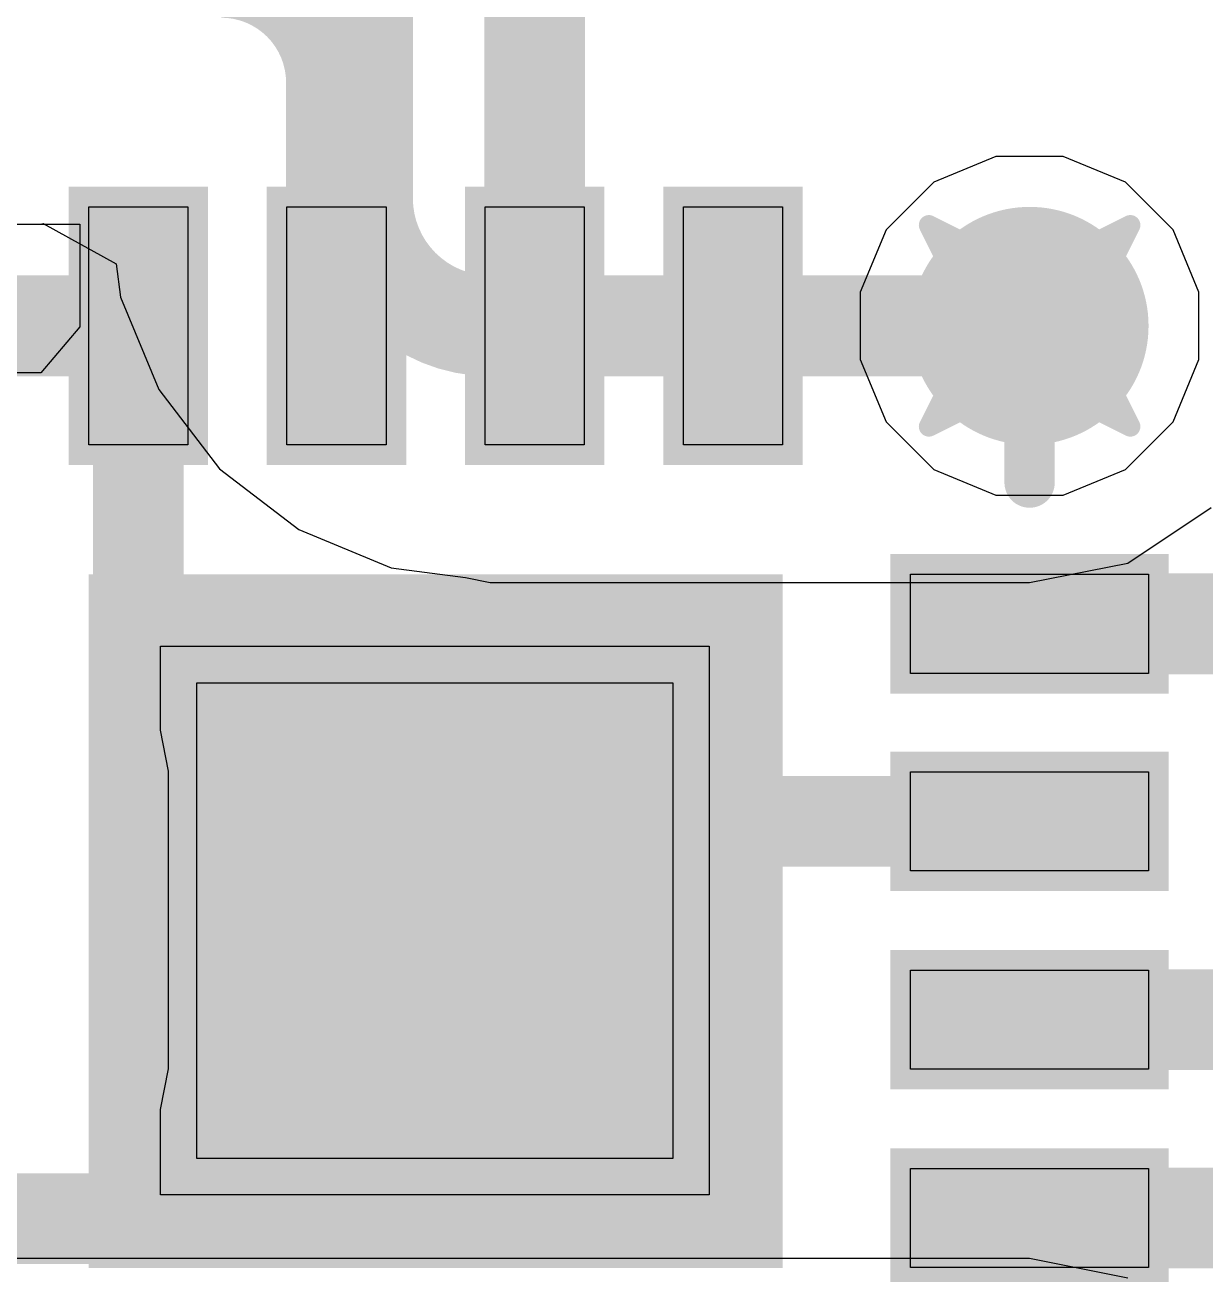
# Model space of a CAD drawing. Header units: inches. Extents: x -2 to 5376, y -4 to 5426.
# Drawn here: x 81.616 to 84.592, y 83.109 to 86.259 of the extents above; entities that cross this region are included whole.
import ezdxf

# ---------------------------------------------------------------- set-up
doc = ezdxf.new("R2010")
doc.units = ezdxf.units.IN
for name, color, linetype in [('Bottom Layer', 5, 'Continuous'), ('Drill Drawing', 1, 'Continuous'), ('Layer 1', 16, 'Continuous'), ('Layer 2', 76, 'Continuous'), ('Top Layer', 1, 'Continuous'), ('Top Overlay', 2, 'Continuous'), ('Top Paste', 8, 'Continuous'), ('Top Solder', 216, 'Continuous'), ('Via Holes', 16, 'Continuous')]:
    doc.layers.add(name, color=color, linetype=linetype)

# ---------------------------------------------------------------- blocks, each defined once
blk = doc.blocks.new('VQFN_16_3_3__26')
at = {"layer": 'Top Layer'}
for points in [[(-0.8729091, 1.7999964), (-0.6228969, 1.7999964), (-0.6228969, 1.1999976), (-0.8729091, 1.1999976)], [(-0.3730371, 1.7999964), (-0.1230249, 1.7999964), (-0.1230249, 1.1999976), (-0.3730371, 1.1999976)], [(0.1270889, 1.7999964), (0.3771011, 1.7999964), (0.3771011, 1.1999976), (0.1270889, 1.1999976)], [(0.6269608999999999, 1.7999964), (0.8769731, 1.7999964), (0.8769731, 1.1999976), (0.6269608999999999, 1.1999976)], [(1.7999964, 0.8734171), (1.7999964, 0.6234048999999998), (1.1999976, 0.6234049), (1.1999976, 0.8734171)], [(-0.7501255, 0.7498714999999999), (0.7498714999999999, 0.7498714999999999), (0.7498714999999999, -0.7501255), (-0.7501255, -0.7501255)], [(1.7999964, 0.3750690999999999), (1.7999964, 0.1250568999999999), (1.1999976, 0.1250569000000001), (1.1999976, 0.3750691)], [(1.7999964, -0.1250569000000001), (1.7999964, -0.3750691), (1.1999976, -0.3750690999999999), (1.1999976, -0.1250568999999999)], [(1.7999964, -0.6249289), (1.7999964, -0.8749410999999999), (1.1999976, -0.8749410999999999), (1.1999976, -0.6249288999999999)]]:
    blk.add_hatch(color=1, dxfattribs=at).paths.add_polyline_path(points)
at = {"layer": 'Top Solder'}
for points in [[(-0.9237091000000001, 1.8507964), (-0.5720968999999999, 1.8507964), (-0.5720968999999999, 1.1491976), (-0.9237091000000001, 1.1491976)], [(-0.4238371, 1.8507964), (-0.0722249, 1.8507964), (-0.0722249, 1.1491976), (-0.4238371, 1.1491976)], [(0.07628889999999999, 1.8507964), (0.4279011, 1.8507964), (0.4279011, 1.1491976), (0.07628889999999999, 1.1491976)], [(0.5761609, 1.8507964), (0.9277731, 1.8507964), (0.9277731, 1.1491976), (0.5761609, 1.1491976)], [(1.8507964, 0.9242171), (1.8507964, 0.5726048999999999), (1.1491976, 0.5726049000000001), (1.1491976, 0.9242171)], [(-0.8009255, 0.8006715), (0.8006715, 0.8006715), (0.8006715, -0.8009255), (-0.8009255, -0.8009255)], [(1.8507964, 0.4258690999999999), (1.8507964, 0.07425689999999993), (1.1491976, 0.07425690000000007), (1.1491976, 0.4258691000000001)], [(1.8507964, -0.07425690000000007), (1.8507964, -0.4258691000000001), (1.1491976, -0.4258690999999999), (1.1491976, -0.07425689999999993)], [(1.8507964, -0.5741289), (1.8507964, -0.9257411), (1.1491976, -0.9257411), (1.1491976, -0.5741288999999999)]]:
    blk.add_hatch(color=216, dxfattribs=at).paths.add_polyline_path(points)
at = {"layer": 'Top Overlay'}
for points in [[(1.108202, 1.4998954, 0.127, 0.127, 0), (1.5001494, 1.4998954, 0.127, 0.127, 0)], [(1.5001494, 1.1046206, 0.127, 0.127, 0), (1.5001494, 1.4998954, 0.127, 0.127, 0)]]:
    blk.add_lwpolyline(points, format="xyseb", dxfattribs=at)
for points in [[(1.076452, 1.4998954, 0.0635, 0.0635, 1), (1.139952, 1.4998954, 0.0635, 0.0635, 1)], [(1.4683994, 1.4998954, 0.0635, 0.0635, 1), (1.5318994, 1.4998954, 0.0635, 0.0635, 1)], [(1.4683994, 1.4998954, 0.0635, 0.0635, 1), (1.5318994, 1.4998954, 0.0635, 0.0635, 1)], [(1.4683994, 1.1046206, 0.0635, 0.0635, 1), (1.5318994, 1.1046206, 0.0635, 0.0635, 1)]]:
    blk.add_lwpolyline(points, format="xyseb", close=True, dxfattribs=at)
at = {"layer": 'Top Paste'}
for p, q in [((-0.8729218, 1.7999964), (-0.8729218, 1.7999964)), ((-0.8729218, 1.7999964), (-0.622935, 1.7999964)), ((-0.8729218, 1.1999976), (-0.8729218, 1.7999964)), ((-0.622935, 1.7999964), (-0.622935, 1.1999976)), ((-0.3729228, 1.7999964), (-0.3729228, 1.7999964)), ((-0.3729228, 1.7999964), (-0.122936, 1.7999964)), ((-0.3729228, 1.1999976), (-0.3729228, 1.7999964)), ((-0.122936, 1.7999964), (-0.122936, 1.1999976)), ((0.1270762, 1.8000218), (0.1270762, 1.8000218)), ((0.1270762, 1.8000218), (0.377063, 1.8000218)), ((0.1270762, 1.200023), (0.1270762, 1.8000218)), ((0.377063, 1.8000218), (0.377063, 1.200023)), ((0.6270752, 1.7999964), (0.6270752, 1.7999964)), ((0.6270752, 1.7999964), (0.8770619999999999, 1.7999964)), ((0.6270752, 1.1999976), (0.6270752, 1.7999964)), ((0.8770619999999999, 1.7999964), (0.8770619999999999, 1.1999976)), ((-0.622935, 1.1999976), (-0.8729218, 1.1999976)), ((-0.122936, 1.1999976), (-0.3729228, 1.1999976)), ((0.377063, 1.200023), (0.1270762, 1.200023)), ((0.8770619999999999, 1.1999976), (0.6270752, 1.1999976)), ((1.200023, 0.6234938), (1.200023, 0.8734806)), ((1.200023, 0.8734806), (1.8000218, 0.8734806)), ((1.8000218, 0.8734806), (1.8000218, 0.8734806)), ((1.8000218, 0.8734806), (1.8000218, 0.6234938)), ((-0.6000242, 0.5999734), (-0.6000242, 0.5999734)), ((-0.6000242, 0.5999734), (0.5999734, 0.5999734)), ((-0.6000242, -0.6000242), (-0.6000242, 0.5999734)), ((0.5999734, 0.5999734), (0.5999734, -0.6000242)), ((1.8000218, 0.6234938), (1.200023, 0.6234938)), ((1.1999976, 0.1250188), (1.1999976, 0.3750055999999999)), ((1.1999976, 0.3750055999999999), (1.7999964, 0.3750055999999999)), ((1.7999964, 0.3750055999999999), (1.7999964, 0.3750055999999999)), ((1.7999964, 0.3750055999999999), (1.7999964, 0.1250188)), ((1.7999964, 0.1250188), (1.1999976, 0.1250188)), ((1.1999976, -0.3749802), (1.1999976, -0.1249934)), ((1.1999976, -0.1249934), (1.7999964, -0.1249934)), ((1.7999964, -0.1249934), (1.7999964, -0.1249934)), ((1.7999964, -0.1249934), (1.7999964, -0.3749802)), ((1.7999964, -0.3749802), (1.1999976, -0.3749802)), ((0.5999734, -0.6000242), (-0.6000242, -0.6000242)), ((1.1999976, -0.8749792), (1.1999976, -0.6249924)), ((1.1999976, -0.6249924), (1.7999964, -0.6249924)), ((1.7999964, -0.6249924), (1.7999964, -0.6249924)), ((1.7999964, -0.6249924), (1.7999964, -0.8749792)), ((1.7999964, -0.8749792), (1.1999976, -0.8749792))]:
    blk.add_line(p, q, dxfattribs=at)

msp = doc.modelspace()

# ---------------------------------------------------------------- hatches: boundary and pattern name
at = {"layer": 'Bottom Layer'}
h = msp.add_hatch(color=5, dxfattribs=at)
edge = h.paths.add_edge_path()
edge.add_arc((84.15002473999999, 85.50002458), 0.2999994, 0, 360)
h = msp.add_hatch(color=5, dxfattribs=at)
edge = h.paths.add_edge_path()
edge.add_arc((82.27368356, 84.3760695), 0.2999994, 0, 360)
h = msp.add_hatch(color=5, dxfattribs=at)
edge = h.paths.add_edge_path()
edge.add_arc((83.02581565999999, 84.3760695), 0.2999994, 0, 360)
h = msp.add_hatch(color=5, dxfattribs=at)
edge = h.paths.add_edge_path()
edge.add_arc((82.27368356, 83.6239374), 0.2999994, 0, 360)
h = msp.add_hatch(color=5, dxfattribs=at)
edge = h.paths.add_edge_path()
edge.add_arc((83.02581565999999, 83.6239374), 0.2999994, 0, 360)
at = {"layer": 'Layer 1'}
h = msp.add_hatch(color=16, dxfattribs=at)
edge = h.paths.add_edge_path()
edge.add_arc((84.15002473999999, 85.50002458), 0.2999994, 0, 360)
h = msp.add_hatch(color=16, dxfattribs=at)
edge = h.paths.add_edge_path()
edge.add_arc((82.27368356, 84.3760695), 0.2999994, 0, 360)
h = msp.add_hatch(color=16, dxfattribs=at)
edge = h.paths.add_edge_path()
edge.add_arc((83.02581565999999, 84.3760695), 0.2999994, 0, 360)
h = msp.add_hatch(color=16, dxfattribs=at)
edge = h.paths.add_edge_path()
edge.add_arc((82.27368356, 83.6239374), 0.2999994, 0, 360)
h = msp.add_hatch(color=16, dxfattribs=at)
edge = h.paths.add_edge_path()
edge.add_arc((83.02581565999999, 83.6239374), 0.2999994, 0, 360)
at = {"layer": 'Layer 2'}
h = msp.add_hatch(color=76, dxfattribs=at)
edge = h.paths.add_edge_path()
edge.add_arc((84.15002473999999, 85.50002458), 0.2999994, 0, 360)
h = msp.add_hatch(color=76, dxfattribs=at)
edge = h.paths.add_edge_path()
edge.add_arc((82.27368356, 84.3760695), 0.2999994, 0, 360)
h = msp.add_hatch(color=76, dxfattribs=at)
edge = h.paths.add_edge_path()
edge.add_arc((83.02581565999999, 84.3760695), 0.2999994, 0, 360)
h = msp.add_hatch(color=76, dxfattribs=at)
edge = h.paths.add_edge_path()
edge.add_arc((82.27368356, 83.6239374), 0.2999994, 0, 360)
h = msp.add_hatch(color=76, dxfattribs=at)
edge = h.paths.add_edge_path()
edge.add_arc((83.02581565999999, 83.6239374), 0.2999994, 0, 360)
at = {"layer": 'Top Layer'}
h = msp.add_hatch(color=1, dxfattribs=at)
edge = h.paths.add_edge_path()
edge.add_arc((84.15002473999999, 85.50002458), 0.2999994, 0, 360)
msp.add_hatch(color=1, dxfattribs=at).paths.add_polyline_path([(81.77696624, 83.12366408), (83.52684844, 83.12366408), (83.52684844, 84.87354628), (81.77696624, 84.87354628)])
h = msp.add_hatch(color=1, dxfattribs=at)
edge = h.paths.add_edge_path()
edge.add_arc((82.27368356, 84.3760695), 0.2999994, 0, 360)
h = msp.add_hatch(color=1, dxfattribs=at)
edge = h.paths.add_edge_path()
edge.add_arc((83.02581565999999, 84.3760695), 0.2999994, 0, 360)
h = msp.add_hatch(color=1, dxfattribs=at)
edge = h.paths.add_edge_path()
edge.add_arc((82.27368356, 83.6239374), 0.2999994, 0, 360)
h = msp.add_hatch(color=1, dxfattribs=at)
edge = h.paths.add_edge_path()
edge.add_arc((83.02581565999999, 83.6239374), 0.2999994, 0, 360)
at = {"layer": 'Via Holes'}
h = msp.add_hatch(color=7, dxfattribs=at)
edge = h.paths.add_edge_path()
edge.add_arc((84.15002473999999, 85.50002458), 0.1499997, 0, 360)
h = msp.add_hatch(color=7, dxfattribs=at)
edge = h.paths.add_edge_path()
edge.add_arc((82.27368356, 84.3760695), 0.1499997, 0, 360)
h = msp.add_hatch(color=7, dxfattribs=at)
edge = h.paths.add_edge_path()
edge.add_arc((83.02581565999999, 84.3760695), 0.1499997, 0, 360)
h = msp.add_hatch(color=7, dxfattribs=at)
edge = h.paths.add_edge_path()
edge.add_arc((82.27368356, 83.6239374), 0.1499997, 0, 360)
h = msp.add_hatch(color=7, dxfattribs=at)
edge = h.paths.add_edge_path()
edge.add_arc((83.02581565999999, 83.6239374), 0.1499997, 0, 360)

# ---------------------------------------------------------------- linework, layer by layer
at = {"layer": 'Bottom Layer'}
for p, q in [((81.14987833999999, 85.75671444), (81.65564314, 85.75671444)), ((81.65564314, 85.75671444), (81.66198806, 85.75797682)), ((81.66198806, 85.75797682), (81.84606693999999, 85.65658255999999)), ((81.84606693999999, 85.65658255999999), (81.85719467999999, 85.5720666)), ((81.85719467999999, 85.5720666), (81.95360545999999, 85.33930607999999)), ((81.95360545999999, 85.33930607999999), (82.10697574, 85.13943348)), ((82.10697574, 85.13943348), (82.30685088, 84.9860632)), ((84.39778903999999, 84.90186727999999), (84.60783434, 85.04221498)), ((82.30685088, 84.9860632), (82.53960885999999, 84.88965242)), ((84.15002473999999, 84.85258366), (84.39778903999999, 84.90186727999999)), ((82.53960885999999, 84.88965242), (82.7271904, 84.864956)), ((82.7271904, 84.864956), (82.78938992, 84.85258366)), ((82.78938992, 84.85258366), (84.15002473999999, 84.85258366)), ((84.15002473999999, 83.1474715), (73.6143562, 83.1474715)), ((84.39778903999999, 83.09818788), (84.15002473999999, 83.1474715))]:
    msp.add_line(p, q, dxfattribs=at)
for points in [[(82.46756684, 85.82184765999999, 0.254, 0.254, 0), (82.46756684, 88.79720112, 0.254, 0.254, 0)], [(82.78938992, 85.50002458, 0.254, 0.254, -0.4142135623730951), (82.46756684, 85.82184765999999, 0.254, 0.254, 0)], [(82.78938992, 85.50002458, 0.254, 0.254, 0), (84.15002473999999, 85.50002458, 0.254, 0.254, 0)]]:
    msp.add_lwpolyline(points, format="xyseb", dxfattribs=at)
for points in [[(82.40406684, 85.82184765999999, 0.127, 0.127, 1), (82.53106684, 85.82184765999999, 0.127, 0.127, 1)], [(82.40406684, 85.82184765999999, 0.127, 0.127, 1), (82.53106684, 85.82184765999999, 0.127, 0.127, 1)], [(82.72588992, 85.50002458, 0.127, 0.127, 1), (82.85288992, 85.50002458, 0.127, 0.127, 1)], [(82.72588992, 85.50002458, 0.127, 0.127, 1), (82.85288992, 85.50002458, 0.127, 0.127, 1)], [(84.08652474, 85.50002458, 0.127, 0.127, 1), (84.21352474, 85.50002458, 0.127, 0.127, 1)]]:
    msp.add_lwpolyline(points, format="xyseb", close=True, dxfattribs=at)
at = {"layer": 'Drill Drawing'}
for points in [[(83.89602474, 85.75402457999999, 0.0508, 0.0508, 0), (84.15002473999999, 85.62702458, 0.0508, 0.0508, 0)], [(83.89602474, 85.75402457999999, 0.0508, 0.0508, 0), (84.02302474, 85.50002458, 0.0508, 0.0508, 0)], [(84.15002473999999, 85.62702458, 0.0508, 0.0508, 0), (84.40402474, 85.75402457999999, 0.0508, 0.0508, 0)], [(84.27702473999999, 85.50002458, 0.0508, 0.0508, 0), (84.40402474, 85.75402457999999, 0.0508, 0.0508, 0)], [(83.99762473999999, 85.65242457999999, 0.0508, 0.0508, 0), (84.15002473999999, 85.57622457999999, 0.0508, 0.0508, 0)], [(83.99762473999999, 85.65242457999999, 0.0508, 0.0508, 0), (84.07382473999999, 85.50002458, 0.0508, 0.0508, 0)], [(84.15002473999999, 85.57622457999999, 0.0508, 0.0508, 0), (84.30242473999999, 85.65242457999999, 0.0508, 0.0508, 0)], [(84.22622473999999, 85.50002458, 0.0508, 0.0508, 0), (84.30242473999999, 85.65242457999999, 0.0508, 0.0508, 0)], [(83.89602474, 85.24602458, 0.0508, 0.0508, 0), (84.02302474, 85.50002458, 0.0508, 0.0508, 0)], [(83.99762473999999, 85.34762457999999, 0.0508, 0.0508, 0), (84.07382473999999, 85.50002458, 0.0508, 0.0508, 0)], [(84.22622473999999, 85.50002458, 0.0508, 0.0508, 0), (84.30242473999999, 85.34762457999999, 0.0508, 0.0508, 0)], [(84.27702473999999, 85.50002458, 0.0508, 0.0508, 0), (84.40402474, 85.24602458, 0.0508, 0.0508, 0)], [(83.99762473999999, 85.34762457999999, 0.0508, 0.0508, 0), (84.15002473999999, 85.42382458, 0.0508, 0.0508, 0)], [(84.15002473999999, 85.42382458, 0.0508, 0.0508, 0), (84.30242473999999, 85.34762457999999, 0.0508, 0.0508, 0)], [(83.89602474, 85.24602458, 0.0508, 0.0508, 0), (84.15002473999999, 85.37302457999999, 0.0508, 0.0508, 0)], [(84.15002473999999, 85.37302457999999, 0.0508, 0.0508, 0), (84.40402474, 85.24602458, 0.0508, 0.0508, 0)], [(82.01968355999999, 84.63006949999999, 0.0508, 0.0508, 0), (82.27368356, 84.5030695, 0.0508, 0.0508, 0)], [(82.01968355999999, 84.63006949999999, 0.0508, 0.0508, 0), (82.14668355999999, 84.3760695, 0.0508, 0.0508, 0)], [(82.27368356, 84.5030695, 0.0508, 0.0508, 0), (82.52768356, 84.63006949999999, 0.0508, 0.0508, 0)], [(82.40068355999999, 84.3760695, 0.0508, 0.0508, 0), (82.52768356, 84.63006949999999, 0.0508, 0.0508, 0)], [(82.77181566, 84.63006949999999, 0.0508, 0.0508, 0), (83.02581565999999, 84.5030695, 0.0508, 0.0508, 0)], [(82.77181566, 84.63006949999999, 0.0508, 0.0508, 0), (82.89881566, 84.3760695, 0.0508, 0.0508, 0)], [(83.02581565999999, 84.5030695, 0.0508, 0.0508, 0), (83.27981566, 84.63006949999999, 0.0508, 0.0508, 0)], [(83.15281566, 84.3760695, 0.0508, 0.0508, 0), (83.27981566, 84.63006949999999, 0.0508, 0.0508, 0)], [(82.12128356, 84.5284695, 0.0508, 0.0508, 0), (82.27368356, 84.45226949999999, 0.0508, 0.0508, 0)], [(82.12128356, 84.5284695, 0.0508, 0.0508, 0), (82.19748356, 84.3760695, 0.0508, 0.0508, 0)], [(82.27368356, 84.45226949999999, 0.0508, 0.0508, 0), (82.42608356, 84.5284695, 0.0508, 0.0508, 0)], [(82.34988356, 84.3760695, 0.0508, 0.0508, 0), (82.42608356, 84.5284695, 0.0508, 0.0508, 0)], [(82.87341565999999, 84.5284695, 0.0508, 0.0508, 0), (83.02581565999999, 84.45226949999999, 0.0508, 0.0508, 0)], [(82.87341565999999, 84.5284695, 0.0508, 0.0508, 0), (82.94961566, 84.3760695, 0.0508, 0.0508, 0)], [(83.02581565999999, 84.45226949999999, 0.0508, 0.0508, 0), (83.17821565999999, 84.5284695, 0.0508, 0.0508, 0)], [(83.10201565999999, 84.3760695, 0.0508, 0.0508, 0), (83.17821565999999, 84.5284695, 0.0508, 0.0508, 0)], [(82.01968355999999, 84.1220695, 0.0508, 0.0508, 0), (82.14668355999999, 84.3760695, 0.0508, 0.0508, 0)], [(82.12128356, 84.2236695, 0.0508, 0.0508, 0), (82.19748356, 84.3760695, 0.0508, 0.0508, 0)], [(82.34988356, 84.3760695, 0.0508, 0.0508, 0), (82.42608356, 84.2236695, 0.0508, 0.0508, 0)], [(82.40068355999999, 84.3760695, 0.0508, 0.0508, 0), (82.52768356, 84.1220695, 0.0508, 0.0508, 0)], [(82.77181566, 84.1220695, 0.0508, 0.0508, 0), (82.89881566, 84.3760695, 0.0508, 0.0508, 0)], [(82.87341565999999, 84.2236695, 0.0508, 0.0508, 0), (82.94961566, 84.3760695, 0.0508, 0.0508, 0)], [(83.10201565999999, 84.3760695, 0.0508, 0.0508, 0), (83.17821565999999, 84.2236695, 0.0508, 0.0508, 0)], [(83.15281566, 84.3760695, 0.0508, 0.0508, 0), (83.27981566, 84.1220695, 0.0508, 0.0508, 0)], [(82.12128356, 84.2236695, 0.0508, 0.0508, 0), (82.27368356, 84.2998695, 0.0508, 0.0508, 0)], [(82.27368356, 84.2998695, 0.0508, 0.0508, 0), (82.42608356, 84.2236695, 0.0508, 0.0508, 0)], [(82.87341565999999, 84.2236695, 0.0508, 0.0508, 0), (83.02581565999999, 84.2998695, 0.0508, 0.0508, 0)], [(83.02581565999999, 84.2998695, 0.0508, 0.0508, 0), (83.17821565999999, 84.2236695, 0.0508, 0.0508, 0)], [(82.01968355999999, 84.1220695, 0.0508, 0.0508, 0), (82.27368356, 84.24906949999999, 0.0508, 0.0508, 0)], [(82.27368356, 84.24906949999999, 0.0508, 0.0508, 0), (82.52768356, 84.1220695, 0.0508, 0.0508, 0)], [(82.77181566, 84.1220695, 0.0508, 0.0508, 0), (83.02581565999999, 84.24906949999999, 0.0508, 0.0508, 0)], [(83.02581565999999, 84.24906949999999, 0.0508, 0.0508, 0), (83.27981566, 84.1220695, 0.0508, 0.0508, 0)], [(82.01968355999999, 83.8779374, 0.0508, 0.0508, 0), (82.27368356, 83.7509374, 0.0508, 0.0508, 0)], [(82.01968355999999, 83.8779374, 0.0508, 0.0508, 0), (82.14668355999999, 83.6239374, 0.0508, 0.0508, 0)], [(82.27368356, 83.7509374, 0.0508, 0.0508, 0), (82.52768356, 83.8779374, 0.0508, 0.0508, 0)], [(82.40068355999999, 83.6239374, 0.0508, 0.0508, 0), (82.52768356, 83.8779374, 0.0508, 0.0508, 0)], [(82.77181566, 83.8779374, 0.0508, 0.0508, 0), (83.02581565999999, 83.7509374, 0.0508, 0.0508, 0)], [(82.77181566, 83.8779374, 0.0508, 0.0508, 0), (82.89881566, 83.6239374, 0.0508, 0.0508, 0)], [(83.02581565999999, 83.7509374, 0.0508, 0.0508, 0), (83.27981566, 83.8779374, 0.0508, 0.0508, 0)], [(83.15281566, 83.6239374, 0.0508, 0.0508, 0), (83.27981566, 83.8779374, 0.0508, 0.0508, 0)], [(82.12128356, 83.77633739999999, 0.0508, 0.0508, 0), (82.27368356, 83.7001374, 0.0508, 0.0508, 0)], [(82.12128356, 83.77633739999999, 0.0508, 0.0508, 0), (82.19748356, 83.6239374, 0.0508, 0.0508, 0)], [(82.27368356, 83.7001374, 0.0508, 0.0508, 0), (82.42608356, 83.77633739999999, 0.0508, 0.0508, 0)], [(82.34988356, 83.6239374, 0.0508, 0.0508, 0), (82.42608356, 83.77633739999999, 0.0508, 0.0508, 0)], [(82.87341565999999, 83.77633739999999, 0.0508, 0.0508, 0), (83.02581565999999, 83.7001374, 0.0508, 0.0508, 0)], [(82.87341565999999, 83.77633739999999, 0.0508, 0.0508, 0), (82.94961566, 83.6239374, 0.0508, 0.0508, 0)], [(83.02581565999999, 83.7001374, 0.0508, 0.0508, 0), (83.17821565999999, 83.77633739999999, 0.0508, 0.0508, 0)], [(83.10201565999999, 83.6239374, 0.0508, 0.0508, 0), (83.17821565999999, 83.77633739999999, 0.0508, 0.0508, 0)], [(82.01968355999999, 83.36993739999998, 0.0508, 0.0508, 0), (82.14668355999999, 83.6239374, 0.0508, 0.0508, 0)], [(82.12128356, 83.47153739999999, 0.0508, 0.0508, 0), (82.19748356, 83.6239374, 0.0508, 0.0508, 0)], [(82.34988356, 83.6239374, 0.0508, 0.0508, 0), (82.42608356, 83.47153739999999, 0.0508, 0.0508, 0)], [(82.40068355999999, 83.6239374, 0.0508, 0.0508, 0), (82.52768356, 83.36993739999998, 0.0508, 0.0508, 0)], [(82.77181566, 83.36993739999998, 0.0508, 0.0508, 0), (82.89881566, 83.6239374, 0.0508, 0.0508, 0)], [(82.87341565999999, 83.47153739999999, 0.0508, 0.0508, 0), (82.94961566, 83.6239374, 0.0508, 0.0508, 0)], [(83.10201565999999, 83.6239374, 0.0508, 0.0508, 0), (83.17821565999999, 83.47153739999999, 0.0508, 0.0508, 0)], [(83.15281566, 83.6239374, 0.0508, 0.0508, 0), (83.27981566, 83.36993739999998, 0.0508, 0.0508, 0)], [(82.12128356, 83.47153739999999, 0.0508, 0.0508, 0), (82.27368356, 83.54773739999999, 0.0508, 0.0508, 0)], [(82.27368356, 83.54773739999999, 0.0508, 0.0508, 0), (82.42608356, 83.47153739999999, 0.0508, 0.0508, 0)], [(82.87341565999999, 83.47153739999999, 0.0508, 0.0508, 0), (83.02581565999999, 83.54773739999999, 0.0508, 0.0508, 0)], [(83.02581565999999, 83.54773739999999, 0.0508, 0.0508, 0), (83.17821565999999, 83.47153739999999, 0.0508, 0.0508, 0)], [(82.01968355999999, 83.36993739999998, 0.0508, 0.0508, 0), (82.27368356, 83.4969374, 0.0508, 0.0508, 0)], [(82.27368356, 83.4969374, 0.0508, 0.0508, 0), (82.52768356, 83.36993739999998, 0.0508, 0.0508, 0)], [(82.77181566, 83.36993739999998, 0.0508, 0.0508, 0), (83.02581565999999, 83.4969374, 0.0508, 0.0508, 0)], [(83.02581565999999, 83.4969374, 0.0508, 0.0508, 0), (83.27981566, 83.36993739999998, 0.0508, 0.0508, 0)]]:
    msp.add_lwpolyline(points, format="xyseb", dxfattribs=at)
for points in [[(83.88332473999999, 85.75402457999999, 0.0254, 0.0254, 1), (83.90872474, 85.75402457999999, 0.0254, 0.0254, 1)], [(83.88332473999999, 85.75402457999999, 0.0254, 0.0254, 1), (83.90872474, 85.75402457999999, 0.0254, 0.0254, 1)], [(84.39132474, 85.75402457999999, 0.0254, 0.0254, 1), (84.41672473999999, 85.75402457999999, 0.0254, 0.0254, 1)], [(84.39132474, 85.75402457999999, 0.0254, 0.0254, 1), (84.41672473999999, 85.75402457999999, 0.0254, 0.0254, 1)], [(83.98492474, 85.65242457999999, 0.0254, 0.0254, 1), (84.01032473999999, 85.65242457999999, 0.0254, 0.0254, 1)], [(83.98492474, 85.65242457999999, 0.0254, 0.0254, 1), (84.01032473999999, 85.65242457999999, 0.0254, 0.0254, 1)], [(84.13732474, 85.62702458, 0.0254, 0.0254, 1), (84.16272474, 85.62702458, 0.0254, 0.0254, 1)], [(84.13732474, 85.62702458, 0.0254, 0.0254, 1), (84.16272474, 85.62702458, 0.0254, 0.0254, 1)], [(84.28972474, 85.65242457999999, 0.0254, 0.0254, 1), (84.31512473999999, 85.65242457999999, 0.0254, 0.0254, 1)], [(84.28972474, 85.65242457999999, 0.0254, 0.0254, 1), (84.31512473999999, 85.65242457999999, 0.0254, 0.0254, 1)], [(84.13732474, 85.57622457999999, 0.0254, 0.0254, 1), (84.16272474, 85.57622457999999, 0.0254, 0.0254, 1)], [(84.13732474, 85.57622457999999, 0.0254, 0.0254, 1), (84.16272474, 85.57622457999999, 0.0254, 0.0254, 1)], [(84.01032473999999, 85.50002458, 0.0254, 0.0254, 1), (84.03572474, 85.50002458, 0.0254, 0.0254, 1)], [(84.01032473999999, 85.50002458, 0.0254, 0.0254, 1), (84.03572474, 85.50002458, 0.0254, 0.0254, 1)], [(84.06112474, 85.50002458, 0.0254, 0.0254, 1), (84.08652474, 85.50002458, 0.0254, 0.0254, 1)], [(84.06112474, 85.50002458, 0.0254, 0.0254, 1), (84.08652474, 85.50002458, 0.0254, 0.0254, 1)], [(84.21352474, 85.50002458, 0.0254, 0.0254, 1), (84.23892474, 85.50002458, 0.0254, 0.0254, 1)], [(84.21352474, 85.50002458, 0.0254, 0.0254, 1), (84.23892474, 85.50002458, 0.0254, 0.0254, 1)], [(84.26432473999999, 85.50002458, 0.0254, 0.0254, 1), (84.28972474, 85.50002458, 0.0254, 0.0254, 1)], [(84.26432473999999, 85.50002458, 0.0254, 0.0254, 1), (84.28972474, 85.50002458, 0.0254, 0.0254, 1)], [(84.13732474, 85.42382458, 0.0254, 0.0254, 1), (84.16272474, 85.42382458, 0.0254, 0.0254, 1)], [(84.13732474, 85.42382458, 0.0254, 0.0254, 1), (84.16272474, 85.42382458, 0.0254, 0.0254, 1)], [(83.98492474, 85.34762457999999, 0.0254, 0.0254, 1), (84.01032473999999, 85.34762457999999, 0.0254, 0.0254, 1)], [(83.98492474, 85.34762457999999, 0.0254, 0.0254, 1), (84.01032473999999, 85.34762457999999, 0.0254, 0.0254, 1)], [(84.13732474, 85.37302457999999, 0.0254, 0.0254, 1), (84.16272474, 85.37302457999999, 0.0254, 0.0254, 1)], [(84.13732474, 85.37302457999999, 0.0254, 0.0254, 1), (84.16272474, 85.37302457999999, 0.0254, 0.0254, 1)], [(84.28972474, 85.34762457999999, 0.0254, 0.0254, 1), (84.31512473999999, 85.34762457999999, 0.0254, 0.0254, 1)], [(84.28972474, 85.34762457999999, 0.0254, 0.0254, 1), (84.31512473999999, 85.34762457999999, 0.0254, 0.0254, 1)], [(83.88332473999999, 85.24602458, 0.0254, 0.0254, 1), (83.90872474, 85.24602458, 0.0254, 0.0254, 1)], [(83.88332473999999, 85.24602458, 0.0254, 0.0254, 1), (83.90872474, 85.24602458, 0.0254, 0.0254, 1)], [(84.39132474, 85.24602458, 0.0254, 0.0254, 1), (84.41672473999999, 85.24602458, 0.0254, 0.0254, 1)], [(84.39132474, 85.24602458, 0.0254, 0.0254, 1), (84.41672473999999, 85.24602458, 0.0254, 0.0254, 1)], [(82.00698356, 84.63006949999999, 0.0254, 0.0254, 1), (82.03238356, 84.63006949999999, 0.0254, 0.0254, 1)], [(82.00698356, 84.63006949999999, 0.0254, 0.0254, 1), (82.03238356, 84.63006949999999, 0.0254, 0.0254, 1)], [(82.51498356, 84.63006949999999, 0.0254, 0.0254, 1), (82.54038356, 84.63006949999999, 0.0254, 0.0254, 1)], [(82.51498356, 84.63006949999999, 0.0254, 0.0254, 1), (82.54038356, 84.63006949999999, 0.0254, 0.0254, 1)], [(82.75911565999999, 84.63006949999999, 0.0254, 0.0254, 1), (82.78451566, 84.63006949999999, 0.0254, 0.0254, 1)], [(82.75911565999999, 84.63006949999999, 0.0254, 0.0254, 1), (82.78451566, 84.63006949999999, 0.0254, 0.0254, 1)], [(83.26711565999999, 84.63006949999999, 0.0254, 0.0254, 1), (83.29251565999999, 84.63006949999999, 0.0254, 0.0254, 1)], [(83.26711565999999, 84.63006949999999, 0.0254, 0.0254, 1), (83.29251565999999, 84.63006949999999, 0.0254, 0.0254, 1)], [(82.10858356, 84.5284695, 0.0254, 0.0254, 1), (82.13398356, 84.5284695, 0.0254, 0.0254, 1)], [(82.10858356, 84.5284695, 0.0254, 0.0254, 1), (82.13398356, 84.5284695, 0.0254, 0.0254, 1)], [(82.41338356, 84.5284695, 0.0254, 0.0254, 1), (82.43878356, 84.5284695, 0.0254, 0.0254, 1)], [(82.41338356, 84.5284695, 0.0254, 0.0254, 1), (82.43878356, 84.5284695, 0.0254, 0.0254, 1)], [(82.86071566, 84.5284695, 0.0254, 0.0254, 1), (82.88611566, 84.5284695, 0.0254, 0.0254, 1)], [(82.86071566, 84.5284695, 0.0254, 0.0254, 1), (82.88611566, 84.5284695, 0.0254, 0.0254, 1)], [(83.16551566, 84.5284695, 0.0254, 0.0254, 1), (83.19091565999999, 84.5284695, 0.0254, 0.0254, 1)], [(83.16551566, 84.5284695, 0.0254, 0.0254, 1), (83.19091565999999, 84.5284695, 0.0254, 0.0254, 1)], [(82.26098356, 84.5030695, 0.0254, 0.0254, 1), (82.28638355999999, 84.5030695, 0.0254, 0.0254, 1)], [(82.26098356, 84.5030695, 0.0254, 0.0254, 1), (82.28638355999999, 84.5030695, 0.0254, 0.0254, 1)], [(83.01311566, 84.5030695, 0.0254, 0.0254, 1), (83.03851566, 84.5030695, 0.0254, 0.0254, 1)], [(83.01311566, 84.5030695, 0.0254, 0.0254, 1), (83.03851566, 84.5030695, 0.0254, 0.0254, 1)], [(82.26098356, 84.45226949999999, 0.0254, 0.0254, 1), (82.28638355999999, 84.45226949999999, 0.0254, 0.0254, 1)], [(82.26098356, 84.45226949999999, 0.0254, 0.0254, 1), (82.28638355999999, 84.45226949999999, 0.0254, 0.0254, 1)], [(83.01311566, 84.45226949999999, 0.0254, 0.0254, 1), (83.03851566, 84.45226949999999, 0.0254, 0.0254, 1)], [(83.01311566, 84.45226949999999, 0.0254, 0.0254, 1), (83.03851566, 84.45226949999999, 0.0254, 0.0254, 1)], [(82.13398356, 84.3760695, 0.0254, 0.0254, 1), (82.15938356, 84.3760695, 0.0254, 0.0254, 1)], [(82.13398356, 84.3760695, 0.0254, 0.0254, 1), (82.15938356, 84.3760695, 0.0254, 0.0254, 1)], [(82.18478355999999, 84.3760695, 0.0254, 0.0254, 1), (82.21018356, 84.3760695, 0.0254, 0.0254, 1)], [(82.18478355999999, 84.3760695, 0.0254, 0.0254, 1), (82.21018356, 84.3760695, 0.0254, 0.0254, 1)], [(82.33718356, 84.3760695, 0.0254, 0.0254, 1), (82.36258355999999, 84.3760695, 0.0254, 0.0254, 1)], [(82.33718356, 84.3760695, 0.0254, 0.0254, 1), (82.36258355999999, 84.3760695, 0.0254, 0.0254, 1)], [(82.38798356, 84.3760695, 0.0254, 0.0254, 1), (82.41338356, 84.3760695, 0.0254, 0.0254, 1)], [(82.38798356, 84.3760695, 0.0254, 0.0254, 1), (82.41338356, 84.3760695, 0.0254, 0.0254, 1)], [(82.88611566, 84.3760695, 0.0254, 0.0254, 1), (82.91151565999999, 84.3760695, 0.0254, 0.0254, 1)], [(82.88611566, 84.3760695, 0.0254, 0.0254, 1), (82.91151565999999, 84.3760695, 0.0254, 0.0254, 1)], [(82.93691566, 84.3760695, 0.0254, 0.0254, 1), (82.96231565999999, 84.3760695, 0.0254, 0.0254, 1)], [(82.93691566, 84.3760695, 0.0254, 0.0254, 1), (82.96231565999999, 84.3760695, 0.0254, 0.0254, 1)], [(83.08931566, 84.3760695, 0.0254, 0.0254, 1), (83.11471566, 84.3760695, 0.0254, 0.0254, 1)], [(83.08931566, 84.3760695, 0.0254, 0.0254, 1), (83.11471566, 84.3760695, 0.0254, 0.0254, 1)], [(83.14011565999999, 84.3760695, 0.0254, 0.0254, 1), (83.16551566, 84.3760695, 0.0254, 0.0254, 1)], [(83.14011565999999, 84.3760695, 0.0254, 0.0254, 1), (83.16551566, 84.3760695, 0.0254, 0.0254, 1)], [(82.26098356, 84.2998695, 0.0254, 0.0254, 1), (82.28638355999999, 84.2998695, 0.0254, 0.0254, 1)], [(82.26098356, 84.2998695, 0.0254, 0.0254, 1), (82.28638355999999, 84.2998695, 0.0254, 0.0254, 1)], [(83.01311566, 84.2998695, 0.0254, 0.0254, 1), (83.03851566, 84.2998695, 0.0254, 0.0254, 1)], [(83.01311566, 84.2998695, 0.0254, 0.0254, 1), (83.03851566, 84.2998695, 0.0254, 0.0254, 1)], [(82.26098356, 84.24906949999999, 0.0254, 0.0254, 1), (82.28638355999999, 84.24906949999999, 0.0254, 0.0254, 1)], [(82.26098356, 84.24906949999999, 0.0254, 0.0254, 1), (82.28638355999999, 84.24906949999999, 0.0254, 0.0254, 1)], [(83.01311566, 84.24906949999999, 0.0254, 0.0254, 1), (83.03851566, 84.24906949999999, 0.0254, 0.0254, 1)], [(83.01311566, 84.24906949999999, 0.0254, 0.0254, 1), (83.03851566, 84.24906949999999, 0.0254, 0.0254, 1)], [(82.10858356, 84.2236695, 0.0254, 0.0254, 1), (82.13398356, 84.2236695, 0.0254, 0.0254, 1)], [(82.10858356, 84.2236695, 0.0254, 0.0254, 1), (82.13398356, 84.2236695, 0.0254, 0.0254, 1)], [(82.41338356, 84.2236695, 0.0254, 0.0254, 1), (82.43878356, 84.2236695, 0.0254, 0.0254, 1)], [(82.41338356, 84.2236695, 0.0254, 0.0254, 1), (82.43878356, 84.2236695, 0.0254, 0.0254, 1)], [(82.86071566, 84.2236695, 0.0254, 0.0254, 1), (82.88611566, 84.2236695, 0.0254, 0.0254, 1)], [(82.86071566, 84.2236695, 0.0254, 0.0254, 1), (82.88611566, 84.2236695, 0.0254, 0.0254, 1)], [(83.16551566, 84.2236695, 0.0254, 0.0254, 1), (83.19091565999999, 84.2236695, 0.0254, 0.0254, 1)], [(83.16551566, 84.2236695, 0.0254, 0.0254, 1), (83.19091565999999, 84.2236695, 0.0254, 0.0254, 1)], [(82.00698356, 84.1220695, 0.0254, 0.0254, 1), (82.03238356, 84.1220695, 0.0254, 0.0254, 1)], [(82.00698356, 84.1220695, 0.0254, 0.0254, 1), (82.03238356, 84.1220695, 0.0254, 0.0254, 1)], [(82.51498356, 84.1220695, 0.0254, 0.0254, 1), (82.54038356, 84.1220695, 0.0254, 0.0254, 1)], [(82.51498356, 84.1220695, 0.0254, 0.0254, 1), (82.54038356, 84.1220695, 0.0254, 0.0254, 1)], [(82.75911565999999, 84.1220695, 0.0254, 0.0254, 1), (82.78451566, 84.1220695, 0.0254, 0.0254, 1)], [(82.75911565999999, 84.1220695, 0.0254, 0.0254, 1), (82.78451566, 84.1220695, 0.0254, 0.0254, 1)], [(83.26711565999999, 84.1220695, 0.0254, 0.0254, 1), (83.29251565999999, 84.1220695, 0.0254, 0.0254, 1)], [(83.26711565999999, 84.1220695, 0.0254, 0.0254, 1), (83.29251565999999, 84.1220695, 0.0254, 0.0254, 1)], [(82.00698356, 83.8779374, 0.0254, 0.0254, 1), (82.03238356, 83.8779374, 0.0254, 0.0254, 1)], [(82.00698356, 83.8779374, 0.0254, 0.0254, 1), (82.03238356, 83.8779374, 0.0254, 0.0254, 1)], [(82.51498356, 83.8779374, 0.0254, 0.0254, 1), (82.54038356, 83.8779374, 0.0254, 0.0254, 1)], [(82.51498356, 83.8779374, 0.0254, 0.0254, 1), (82.54038356, 83.8779374, 0.0254, 0.0254, 1)], [(82.75911565999999, 83.8779374, 0.0254, 0.0254, 1), (82.78451566, 83.8779374, 0.0254, 0.0254, 1)], [(82.75911565999999, 83.8779374, 0.0254, 0.0254, 1), (82.78451566, 83.8779374, 0.0254, 0.0254, 1)], [(83.26711565999999, 83.8779374, 0.0254, 0.0254, 1), (83.29251565999999, 83.8779374, 0.0254, 0.0254, 1)], [(83.26711565999999, 83.8779374, 0.0254, 0.0254, 1), (83.29251565999999, 83.8779374, 0.0254, 0.0254, 1)], [(82.10858356, 83.77633739999999, 0.0254, 0.0254, 1), (82.13398356, 83.77633739999999, 0.0254, 0.0254, 1)], [(82.10858356, 83.77633739999999, 0.0254, 0.0254, 1), (82.13398356, 83.77633739999999, 0.0254, 0.0254, 1)], [(82.41338356, 83.77633739999999, 0.0254, 0.0254, 1), (82.43878356, 83.77633739999999, 0.0254, 0.0254, 1)], [(82.41338356, 83.77633739999999, 0.0254, 0.0254, 1), (82.43878356, 83.77633739999999, 0.0254, 0.0254, 1)], [(82.86071566, 83.77633739999999, 0.0254, 0.0254, 1), (82.88611566, 83.77633739999999, 0.0254, 0.0254, 1)], [(82.86071566, 83.77633739999999, 0.0254, 0.0254, 1), (82.88611566, 83.77633739999999, 0.0254, 0.0254, 1)], [(83.16551566, 83.77633739999999, 0.0254, 0.0254, 1), (83.19091565999999, 83.77633739999999, 0.0254, 0.0254, 1)], [(83.16551566, 83.77633739999999, 0.0254, 0.0254, 1), (83.19091565999999, 83.77633739999999, 0.0254, 0.0254, 1)], [(82.26098356, 83.7509374, 0.0254, 0.0254, 1), (82.28638355999999, 83.7509374, 0.0254, 0.0254, 1)], [(82.26098356, 83.7509374, 0.0254, 0.0254, 1), (82.28638355999999, 83.7509374, 0.0254, 0.0254, 1)], [(83.01311566, 83.7509374, 0.0254, 0.0254, 1), (83.03851566, 83.7509374, 0.0254, 0.0254, 1)], [(83.01311566, 83.7509374, 0.0254, 0.0254, 1), (83.03851566, 83.7509374, 0.0254, 0.0254, 1)], [(82.26098356, 83.7001374, 0.0254, 0.0254, 1), (82.28638355999999, 83.7001374, 0.0254, 0.0254, 1)], [(82.26098356, 83.7001374, 0.0254, 0.0254, 1), (82.28638355999999, 83.7001374, 0.0254, 0.0254, 1)], [(83.01311566, 83.7001374, 0.0254, 0.0254, 1), (83.03851566, 83.7001374, 0.0254, 0.0254, 1)], [(83.01311566, 83.7001374, 0.0254, 0.0254, 1), (83.03851566, 83.7001374, 0.0254, 0.0254, 1)], [(82.13398356, 83.6239374, 0.0254, 0.0254, 1), (82.15938356, 83.6239374, 0.0254, 0.0254, 1)], [(82.13398356, 83.6239374, 0.0254, 0.0254, 1), (82.15938356, 83.6239374, 0.0254, 0.0254, 1)], [(82.18478355999999, 83.6239374, 0.0254, 0.0254, 1), (82.21018356, 83.6239374, 0.0254, 0.0254, 1)], [(82.18478355999999, 83.6239374, 0.0254, 0.0254, 1), (82.21018356, 83.6239374, 0.0254, 0.0254, 1)], [(82.33718356, 83.6239374, 0.0254, 0.0254, 1), (82.36258355999999, 83.6239374, 0.0254, 0.0254, 1)], [(82.33718356, 83.6239374, 0.0254, 0.0254, 1), (82.36258355999999, 83.6239374, 0.0254, 0.0254, 1)], [(82.38798356, 83.6239374, 0.0254, 0.0254, 1), (82.41338356, 83.6239374, 0.0254, 0.0254, 1)], [(82.38798356, 83.6239374, 0.0254, 0.0254, 1), (82.41338356, 83.6239374, 0.0254, 0.0254, 1)], [(82.88611566, 83.6239374, 0.0254, 0.0254, 1), (82.91151565999999, 83.6239374, 0.0254, 0.0254, 1)], [(82.88611566, 83.6239374, 0.0254, 0.0254, 1), (82.91151565999999, 83.6239374, 0.0254, 0.0254, 1)], [(82.93691566, 83.6239374, 0.0254, 0.0254, 1), (82.96231565999999, 83.6239374, 0.0254, 0.0254, 1)], [(82.93691566, 83.6239374, 0.0254, 0.0254, 1), (82.96231565999999, 83.6239374, 0.0254, 0.0254, 1)], [(83.08931566, 83.6239374, 0.0254, 0.0254, 1), (83.11471566, 83.6239374, 0.0254, 0.0254, 1)], [(83.08931566, 83.6239374, 0.0254, 0.0254, 1), (83.11471566, 83.6239374, 0.0254, 0.0254, 1)], [(83.14011565999999, 83.6239374, 0.0254, 0.0254, 1), (83.16551566, 83.6239374, 0.0254, 0.0254, 1)], [(83.14011565999999, 83.6239374, 0.0254, 0.0254, 1), (83.16551566, 83.6239374, 0.0254, 0.0254, 1)], [(82.26098356, 83.54773739999999, 0.0254, 0.0254, 1), (82.28638355999999, 83.54773739999999, 0.0254, 0.0254, 1)], [(82.26098356, 83.54773739999999, 0.0254, 0.0254, 1), (82.28638355999999, 83.54773739999999, 0.0254, 0.0254, 1)], [(83.01311566, 83.54773739999999, 0.0254, 0.0254, 1), (83.03851566, 83.54773739999999, 0.0254, 0.0254, 1)], [(83.01311566, 83.54773739999999, 0.0254, 0.0254, 1), (83.03851566, 83.54773739999999, 0.0254, 0.0254, 1)], [(82.26098356, 83.4969374, 0.0254, 0.0254, 1), (82.28638355999999, 83.4969374, 0.0254, 0.0254, 1)], [(82.26098356, 83.4969374, 0.0254, 0.0254, 1), (82.28638355999999, 83.4969374, 0.0254, 0.0254, 1)], [(83.01311566, 83.4969374, 0.0254, 0.0254, 1), (83.03851566, 83.4969374, 0.0254, 0.0254, 1)], [(83.01311566, 83.4969374, 0.0254, 0.0254, 1), (83.03851566, 83.4969374, 0.0254, 0.0254, 1)], [(82.10858356, 83.47153739999999, 0.0254, 0.0254, 1), (82.13398356, 83.47153739999999, 0.0254, 0.0254, 1)], [(82.10858356, 83.47153739999999, 0.0254, 0.0254, 1), (82.13398356, 83.47153739999999, 0.0254, 0.0254, 1)], [(82.41338356, 83.47153739999999, 0.0254, 0.0254, 1), (82.43878356, 83.47153739999999, 0.0254, 0.0254, 1)], [(82.41338356, 83.47153739999999, 0.0254, 0.0254, 1), (82.43878356, 83.47153739999999, 0.0254, 0.0254, 1)], [(82.86071566, 83.47153739999999, 0.0254, 0.0254, 1), (82.88611566, 83.47153739999999, 0.0254, 0.0254, 1)], [(82.86071566, 83.47153739999999, 0.0254, 0.0254, 1), (82.88611566, 83.47153739999999, 0.0254, 0.0254, 1)], [(83.16551566, 83.47153739999999, 0.0254, 0.0254, 1), (83.19091565999999, 83.47153739999999, 0.0254, 0.0254, 1)], [(83.16551566, 83.47153739999999, 0.0254, 0.0254, 1), (83.19091565999999, 83.47153739999999, 0.0254, 0.0254, 1)], [(82.00698356, 83.36993739999998, 0.0254, 0.0254, 1), (82.03238356, 83.36993739999998, 0.0254, 0.0254, 1)], [(82.00698356, 83.36993739999998, 0.0254, 0.0254, 1), (82.03238356, 83.36993739999998, 0.0254, 0.0254, 1)], [(82.51498356, 83.36993739999998, 0.0254, 0.0254, 1), (82.54038356, 83.36993739999998, 0.0254, 0.0254, 1)], [(82.51498356, 83.36993739999998, 0.0254, 0.0254, 1), (82.54038356, 83.36993739999998, 0.0254, 0.0254, 1)], [(82.75911565999999, 83.36993739999998, 0.0254, 0.0254, 1), (82.78451566, 83.36993739999998, 0.0254, 0.0254, 1)], [(82.75911565999999, 83.36993739999998, 0.0254, 0.0254, 1), (82.78451566, 83.36993739999998, 0.0254, 0.0254, 1)], [(83.26711565999999, 83.36993739999998, 0.0254, 0.0254, 1), (83.29251565999999, 83.36993739999998, 0.0254, 0.0254, 1)], [(83.26711565999999, 83.36993739999998, 0.0254, 0.0254, 1), (83.29251565999999, 83.36993739999998, 0.0254, 0.0254, 1)]]:
    msp.add_lwpolyline(points, format="xyseb", close=True, dxfattribs=at)
at = {"layer": 'Layer 1'}
for p, q in [((84.06508968, 85.92702397999999), (83.9081507, 85.86201521999999)), ((84.2349598, 85.92702397999999), (84.06508968, 85.92702397999999)), ((84.39189877999999, 85.86201521999999), (84.2349598, 85.92702397999999)), ((83.9081507, 85.86201521999999), (83.7880341, 85.74189862)), ((84.51201538, 85.74189862), (84.39189877999999, 85.86201521999999)), ((83.7880341, 85.74189862), (83.72302533999999, 85.58495964)), ((84.57702413999999, 85.58495964), (84.51201538, 85.74189862)), ((83.72302533999999, 85.58495964), (83.72302533999999, 85.41508952)), ((84.57702413999999, 85.41508952), (84.57702413999999, 85.58495964)), ((83.72302533999999, 85.41508952), (83.7880341, 85.25815054)), ((84.51201538, 85.25815054), (84.57702413999999, 85.41508952)), ((83.7880341, 85.25815054), (83.9081507, 85.13803394)), ((84.39189877999999, 85.13803394), (84.51201538, 85.25815054)), ((83.9081507, 85.13803394), (84.06508968, 85.07302518)), ((84.2349598, 85.07302518), (84.39189877999999, 85.13803394)), ((84.06508968, 85.07302518), (84.2349598, 85.07302518))]:
    msp.add_line(p, q, dxfattribs=at)
at = {"layer": 'Layer 2'}
for p, q in [((84.06508968, 85.92702397999999), (83.9081507, 85.86201521999999)), ((84.2349598, 85.92702397999999), (84.06508968, 85.92702397999999)), ((84.39189877999999, 85.86201521999999), (84.2349598, 85.92702397999999)), ((83.9081507, 85.86201521999999), (83.7880341, 85.74189862)), ((84.51201538, 85.74189862), (84.39189877999999, 85.86201521999999)), ((83.7880341, 85.74189862), (83.72302533999999, 85.58495964)), ((84.57702413999999, 85.58495964), (84.51201538, 85.74189862)), ((83.72302533999999, 85.58495964), (83.72302533999999, 85.41508952)), ((84.57702413999999, 85.41508952), (84.57702413999999, 85.58495964)), ((83.72302533999999, 85.41508952), (83.7880341, 85.25815054)), ((84.51201538, 85.25815054), (84.57702413999999, 85.41508952)), ((83.7880341, 85.25815054), (83.9081507, 85.13803394)), ((84.39189877999999, 85.13803394), (84.51201538, 85.25815054)), ((83.9081507, 85.13803394), (84.06508968, 85.07302518)), ((84.2349598, 85.07302518), (84.39189877999999, 85.13803394)), ((84.06508968, 85.07302518), (84.2349598, 85.07302518))]:
    msp.add_line(p, q, dxfattribs=at)
at = {"layer": 'Top Layer'}
for p, q in [((81.16048538, 85.75681603999999), (81.75440341999999, 85.75681603999999)), ((81.75440341999999, 85.75681603999999), (81.75440341999999, 85.49717469999999)), ((81.75440341999999, 85.49717469999999), (81.65649149999999, 85.38154628)), ((81.65649149999999, 85.38154628), (81.22244613999999, 85.38154628)), ((81.95787774, 84.48008758), (81.95787774, 84.69212678)), ((81.95787774, 84.69212678), (83.34187294, 84.69212678)), ((83.34187294, 84.69212678), (83.34187294, 84.11553407999999)), ((81.9784365, 84.3767299), (81.95787774, 84.48008758)), ((81.9784365, 83.62659169999999), (81.9784365, 84.3767299)), ((83.34187294, 84.11553407999999), (83.34187294, 83.30813158)), ((81.95787774, 83.52323401999999), (81.9784365, 83.62659169999999)), ((81.95787774, 83.30813158), (81.95787774, 83.52323401999999)), ((83.34187294, 83.30813158), (81.95787774, 83.30813158))]:
    msp.add_line(p, q, dxfattribs=at)
for points in [[(82.9019678, 85.74539365999999, 0.254, 0.254, 0), (82.9019678, 86.42605778, 0.254, 0.254, 0)], [(82.111088, 86.40425696, 0.254, 0.254, -0.4142135623730951), (82.40184434, 86.11350062, 0.254, 0.254, 0)], [(82.40184434, 85.49717215999999, 0.254, 0.254, 0), (82.40184434, 86.11350062, 0.254, 0.254, 0)], [(82.9019678, 85.74539365999999, 0.254, 0.254, 0), (82.90197033999999, 85.74539112, 0.254, 0.254, 0)], [(82.90197033999999, 85.49717215999999, 0.254, 0.254, 0), (82.90197033999999, 85.74539112, 0.254, 0.254, 0)], [(81.15000533999999, 85.50012618, 0.254, 0.254, 0), (81.90197234, 85.50012618, 0.254, 0.254, 0)], [(83.41693756, 85.50012618, 0.254, 0.254, 0), (84.15002473999999, 85.50012618, 0.254, 0.254, 0)], [(84.15002473999999, 85.50002458, 0.254, 0.254, 0), (84.15002473999999, 85.50012618, 0.254, 0.254, 0)], [(81.90197234, 84.74777818, 0.2286, 0.2286, 0), (81.90197234, 85.50012618, 0.2286, 0.2286, 0)], [(84.14987233999999, 84.74854017999999, 0.254, 0.254, 0), (85.97270334, 84.74854017999999, 0.254, 0.254, 0)], [(82.64974833999999, 84.00000218, 0.2286, 0.2286, -0.4142132489891883), (81.90197234, 84.74777818, 0.2286, 0.2286, 0)], [(82.64974833999999, 84.00000218, 0.2286, 0.2286, 0), (82.89993833999999, 84.25019217999998, 0.2286, 0.2286, 0)], [(82.64974833999999, 84.00000218, 0.2286, 0.2286, -0.4142135623730951), (82.89993833999999, 84.25019217999998, 0.2286, 0.2286, 0)], [(82.89993833999999, 84.25019217999998, 0.2286, 0.2286, 0), (84.14987233999999, 84.25019217999998, 0.2286, 0.2286, 0)], [(84.14987233999999, 83.75006618, 0.254, 0.254, 0), (88.48772498, 83.75006618, 0.254, 0.254, 0)], [(81.14987833999999, 83.24867017999999, 0.2286, 0.2286, 0), (81.90222633999998, 83.24867017999999, 0.2286, 0.2286, 0)], [(84.14987233999999, 83.25019418, 0.254, 0.254, 0), (86.41169407999999, 83.25019418, 0.254, 0.254, 0)]]:
    msp.add_lwpolyline(points, format="xyseb", dxfattribs=at)
for points in [[(82.33834433999999, 86.11350062, 0.127, 0.127, 1), (82.46534433999999, 86.11350062, 0.127, 0.127, 1)], [(82.33834433999999, 86.11350062, 0.127, 0.127, 1), (82.46534433999999, 86.11350062, 0.127, 0.127, 1)], [(82.83846779999999, 85.74539365999999, 0.127, 0.127, 1), (82.9654678, 85.74539365999999, 0.127, 0.127, 1)], [(82.83846779999999, 85.74539365999999, 0.127, 0.127, 1), (82.9654678, 85.74539365999999, 0.127, 0.127, 1)], [(82.83847034, 85.74539112, 0.127, 0.127, 1), (82.96547034, 85.74539112, 0.127, 0.127, 1)], [(82.83847034, 85.74539112, 0.127, 0.127, 1), (82.96547034, 85.74539112, 0.127, 0.127, 1)], [(81.83847234, 85.50012618, 0.127, 0.127, 1), (81.96547234, 85.50012618, 0.127, 0.127, 1)], [(82.33834433999999, 85.49717215999999, 0.127, 0.127, 1), (82.46534433999999, 85.49717215999999, 0.127, 0.127, 1)], [(82.83847034, 85.49717215999999, 0.127, 0.127, 1), (82.96547034, 85.49717215999999, 0.127, 0.127, 1)], [(83.35343756, 85.50012618, 0.127, 0.127, 1), (83.48043756, 85.50012618, 0.127, 0.127, 1)], [(84.08652474, 85.50012618, 0.127, 0.127, 1), (84.21352474, 85.50012618, 0.127, 0.127, 1)], [(84.08652474, 85.50012618, 0.127, 0.127, 1), (84.21352474, 85.50012618, 0.127, 0.127, 1)], [(84.08652474, 85.50002458, 0.127, 0.127, 1), (84.21352474, 85.50002458, 0.127, 0.127, 1)], [(81.84482234, 85.50012618, 0.1143, 0.1143, 1), (81.95912234, 85.50012618, 0.1143, 0.1143, 1)], [(84.08637234, 84.74854017999999, 0.127, 0.127, 1), (84.21337233999999, 84.74854017999999, 0.127, 0.127, 1)], [(81.84482234, 84.74777818, 0.1143, 0.1143, 1), (81.95912234, 84.74777818, 0.1143, 0.1143, 1)], [(81.84482234, 84.74777818, 0.1143, 0.1143, 1), (81.95912234, 84.74777818, 0.1143, 0.1143, 1)], [(82.84278834, 84.25019217999998, 0.1143, 0.1143, 1), (82.95708834, 84.25019217999998, 0.1143, 0.1143, 1)], [(82.84278834, 84.25019217999998, 0.1143, 0.1143, 1), (82.95708834, 84.25019217999998, 0.1143, 0.1143, 1)], [(82.84278834, 84.25019217999998, 0.1143, 0.1143, 1), (82.95708834, 84.25019217999998, 0.1143, 0.1143, 1)], [(84.09272234, 84.25019217999998, 0.1143, 0.1143, 1), (84.20702234, 84.25019217999998, 0.1143, 0.1143, 1)], [(82.59259834, 84.00000218, 0.1143, 0.1143, 1), (82.70689834, 84.00000218, 0.1143, 0.1143, 1)], [(82.59259834, 84.00000218, 0.1143, 0.1143, 1), (82.70689834, 84.00000218, 0.1143, 0.1143, 1)], [(82.59259834, 84.00000218, 0.1143, 0.1143, 1), (82.70689834, 84.00000218, 0.1143, 0.1143, 1)], [(84.08637234, 83.75006618, 0.127, 0.127, 1), (84.21337233999999, 83.75006618, 0.127, 0.127, 1)], [(81.84507634, 83.24867017999999, 0.1143, 0.1143, 1), (81.95937633999999, 83.24867017999999, 0.1143, 0.1143, 1)], [(84.08637234, 83.25019418, 0.127, 0.127, 1), (84.21337233999999, 83.25019418, 0.127, 0.127, 1)]]:
    msp.add_lwpolyline(points, format="xyseb", close=True, dxfattribs=at)

# ---------------------------------------------------------------- block references
msp.add_blockref('VQFN_16_3_3__26', (82.64987534, 84.00012917999999))

doc.saveas('drawing.dxf')
